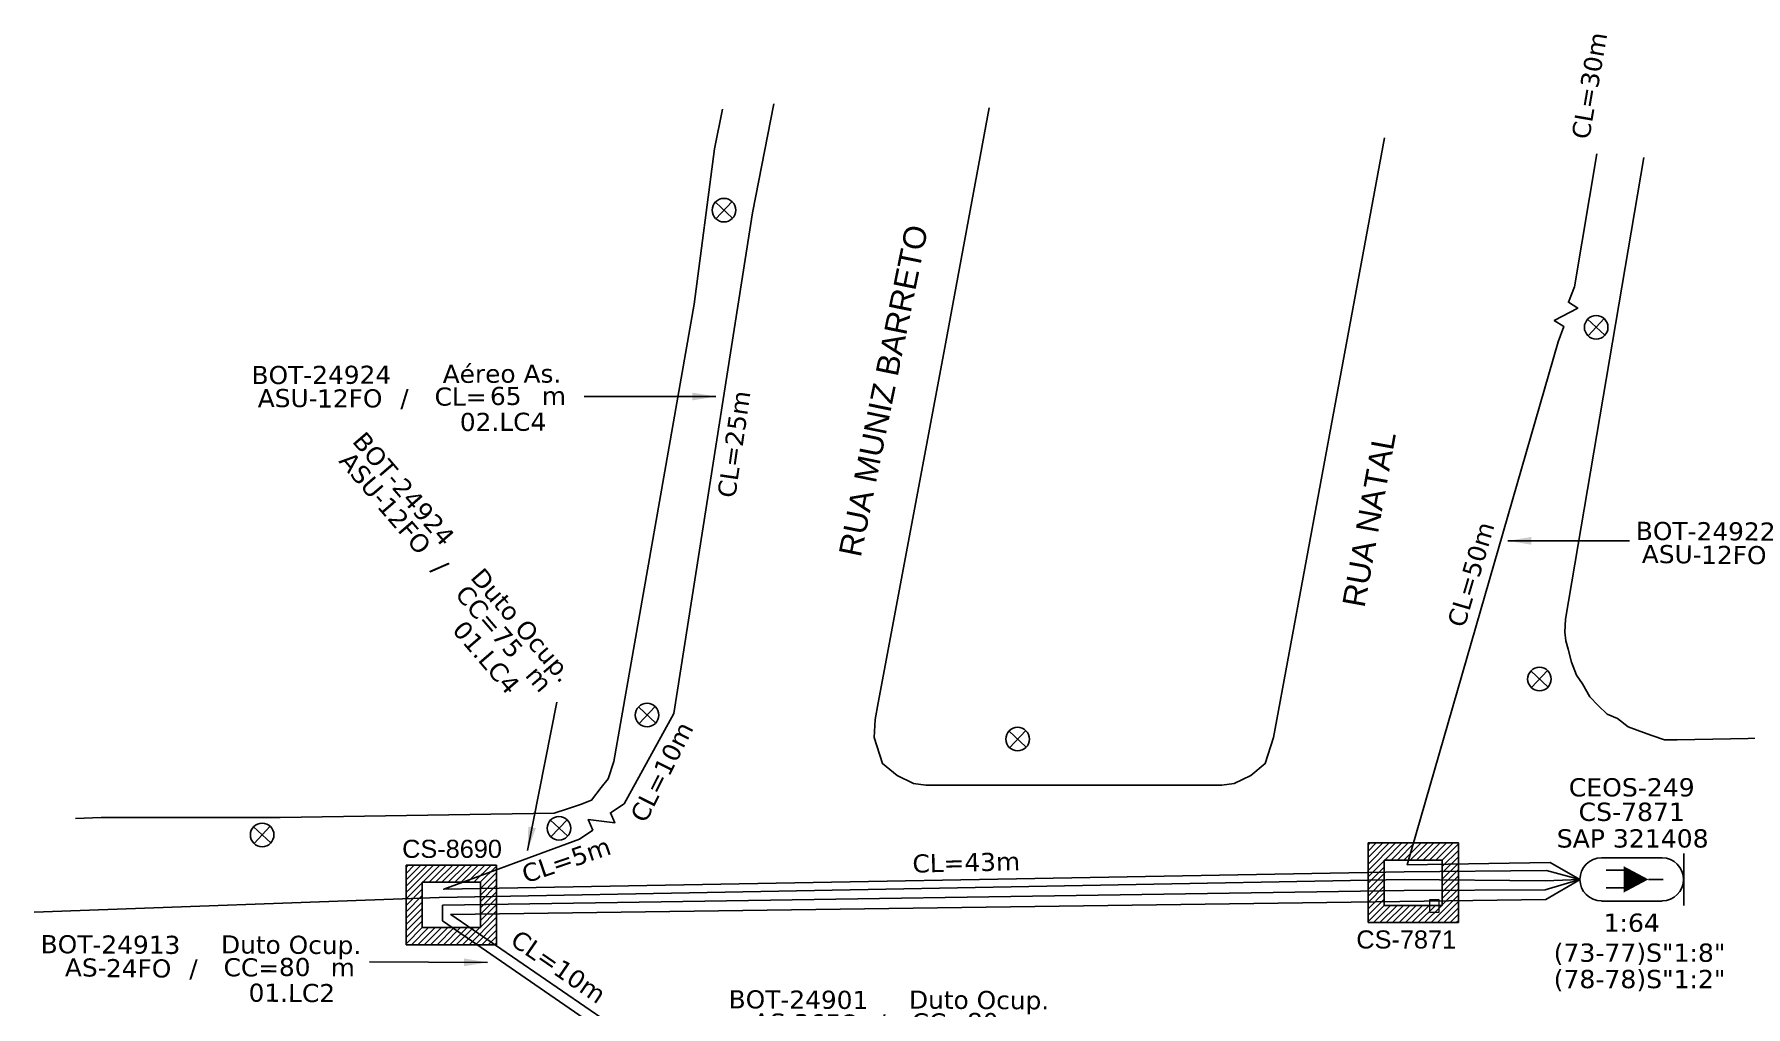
# Model space of a CAD drawing. Extents: x -89 to 749, y 705 to 1299.
# Drawn here: x 43.7 to 189, y 953.4 to 1036 of the extents above; entities that cross this region are included whole.
import ezdxf
from ezdxf.enums import TextEntityAlignment as Align

# ---------------------------------------------------------------- set-up
doc = ezdxf.new("R2010")
doc.units = 0
for name, color, linetype in [('10.1-Caixas Subterrâneas', 5, 'Continuous'), ('20.4-CEOS', 1, 'Continuous'), ('CAP a instalar', 1, 'Continuous'), ('CDO_POSTE', 1, 'Continuous'), ('label_cabos', 7, 'Continuous'), ('QUADRA', 7, 'Continuous'), ('Subida Lateral', 5, 'Continuous')]:
    doc.layers.add(name, color=color, linetype=linetype)
doc.layers.add('Comprimeto de lance', color=7, linetype='Continuous', true_color=0xf9f9f9)
doc.layers.add('Segmento Logradouro Texto', color=7, linetype='Continuous', lineweight=0)
doc.styles.add('ARIAL', font='arial.ttf')
doc.styles.add('DIGICADE', font='arial.ttf')
doc.styles.add('siredit', font='verdana.ttf')
doc.linetypes.add('FENCELINE1', pattern='A,0.25,-0.1,[133,ltypeshp.shx,S=0.1,R=0,X=-0.1,Y=0],-0.1,1', length=1.45)
doc.dimstyles.new('CC', dxfattribs={"dimtxt": 1, "dimasz": 2, "dimexe": 0.18, "dimexo": 0.0625, "dimgap": 0.09, "dimtad": 0, "dimdec": 0, "dimrnd": 1, "dimzin": 0, "dimdsep": 46, "dimtxsty": 'siredit', "dimblk": 'NONE', "dimcen": 0, "dimse1": 1, "dimse2": 1, "dimsd1": 1, "dimsd2": 1, "dimclrt": 7, "dimadec": 0, "dimazin": 0, "dimtfac": 1, "dimtdec": 0, "dimtofl": 0, "dimtmove": 0, "dimatfit": 3, "dimfxl": 0, "dimtolj": 1, "dimtzin": 0, "dimarcsym": 0})

# ---------------------------------------------------------------- blocks, each defined once
blk = doc.blocks.new('*X58')
at = {"color": 0, "linetype": 'Continuous'}
for p, q in [((-1.25, 0.34099), (-0.49099, 1.1)), ((-1.25, 0.517767), (-0.667767, 1.1)), ((-1.25, 0.694544), (-0.844544, 1.1)), ((-1.25, 0.87132), (-1.02132, 1.1)), ((-1.25, 1.048097), (-1.198097, 1.1)), ((-0.789214, 0.625), (-0.314214, 1.1)), ((-0.612437, 0.625), (-0.137437, 1.1)), ((-0.43566, 0.625), (0.03934, 1.1)), ((-0.258883, 0.625), (0.216117, 1.1)), ((-0.082107, 0.625), (0.392893, 1.1)), ((0.09467, 0.625), (0.56967, 1.1)), ((0.271447, 0.625), (0.746447, 1.1)), ((0.448223, 0.625), (0.923223, 1.1)), ((0.625, 0.625), (1.1, 1.1)), ((0.801777, 0.625), (1.25, 1.073223)), ((-1.25, 0.164214), (-0.8035, 0.610714)), ((0.8035, 0.449947), (1.25, 0.896447)), ((0.8035, 0.27317), (1.25, 0.71967)), ((0.8035, 0.096393), (1.25, 0.542893)), ((-1.25, -0.012563), (-0.8035, 0.433937)), ((-1.25, -0.18934), (-0.8035, 0.25716)), ((-1.25, -0.366117), (-0.8035, 0.080383)), ((0.8035, -0.080383), (1.25, 0.366117)), ((0.8035, -0.25716), (1.25, 0.18934)), ((0.8035, -0.433937), (1.25, 0.012563)), ((-1.25, -0.542893), (-0.8035, -0.096393)), ((-1.25, -0.71967), (-0.8035, -0.27317)), ((-1.25, -0.896447), (-0.8035, -0.449947)), ((0.49099, -1.1), (1.25, -0.34099)), ((0.8035, -0.610714), (1.25, -0.164214)), ((-1.25, -1.073223), (-0.801777, -0.625)), ((-1.1, -1.1), (-0.625, -0.625)), ((-0.923223, -1.1), (-0.448223, -0.625)), ((-0.746447, -1.1), (-0.271447, -0.625)), ((-0.56967, -1.1), (-0.09467, -0.625)), ((-0.392893, -1.1), (0.082107, -0.625)), ((-0.216117, -1.1), (0.258883, -0.625)), ((-0.03934, -1.1), (0.43566, -0.625)), ((0.137437, -1.1), (0.612437, -0.625)), ((0.314214, -1.1), (0.789214, -0.625)), ((0.667767, -1.1), (1.25, -0.517767)), ((0.844544, -1.1), (1.25, -0.694544)), ((1.02132, -1.1), (1.25, -0.87132)), ((1.198097, -1.1), (1.25, -1.048097))]:
    blk.add_line(p, q, dxfattribs=at)
blk = doc.blocks.new('MANHOLE_MQ')
at = {"color": 0, "linetype": 'Continuous'}
for p, q in [((0.00000623, 0.00000569), (-0.00000627, 0.00000569)), ((-0.00000627, 0.00000569), (-0.00000627, -0.00000531)), ((0.00000623, -0.00000531), (0.00000623, 0.00000569)), ((-0.00000404, 0.00000331), (0.00000399, 0.00000331)), ((-0.00000404, -0.00000294), (-0.00000404, 0.00000331)), ((0.00000399, 0.00000331), (0.00000399, -0.00000294)), ((0.00000399, -0.00000294), (-0.00000404, -0.00000294)), ((0.00000399, -0.00000294), (0.00000399, -0.00000294)), ((-0.00000627, -0.00000531), (0.00000623, -0.00000531))]:
    blk.add_line(p, q, dxfattribs=at)
at = {"color": 0, "linetype": 'Continuous', "xscale": 5e-06, "yscale": 5e-06, "zscale": 1e-05}
blk.add_blockref('*X58', (-0.00000002, 0.00000019), dxfattribs=at)
blk = doc.blocks.new('*U67')
at = {"layer": '20.4-CEOS', "color": 7, "style": 'siredit'}
for tag, p in [('FIBRAS_SPLITTER', (0, 0)), ('FIBRAS_TOP_C', (0, -4.128)), ('RESERVA_FINAIS', (0, -5.461))]:
    blk.add_attdef(tag, p, '', height=1.01, dxfattribs=at)
for tag, p, flags in [('ID_ATIVIDADE', (0, -6.773), 3), ('FATOR', (0, -8.085), 1), ('QTDE', (0, -9.397), 1), ('FID', (0, -10.709), 1)]:
    blk.add_attdef(tag, p, '', height=1.01, dxfattribs=dict(at, flags=flags))
blk = doc.blocks.new('*U69')
at = {"layer": '20.4-CEOS', "color": 7, "style": 'siredit'}
blk.add_attdef('FIBRAS_SPLITTER', (0, 0), '', height=1.01, dxfattribs=at)
for tag, p, flags in [('ID_ATIVIDADE', (0, -1.483), 3), ('FATOR', (0, -2.795), 1), ('QTDE', (0, -4.107), 1), ('FID', (0, -5.419), 1)]:
    blk.add_attdef(tag, p, '', height=1.01, dxfattribs=dict(at, flags=flags))
blk = doc.blocks.new('Inst CB AS CFOA-SM-ASU-120-S-12')
at = {"layer": 'label_cabos', "color": 0, "style": 'siredit'}
for tag, flags, p in [('ID_ATIVIDADE', 3, (1.314, 2.672)), ('FATOR', 1, (11.56, 2.551))]:
    blk.add_attdef(tag, text='', height=1, rotation=359.69001, dxfattribs=dict(at, flags=flags)).set_placement(p, align=Align.MIDDLE_CENTER)
for tag, p in [('DESTINO_CABO', (3.131, 1.262)), ('TIPO_CABO', (13.108, 1.245)), ('TIPO_CABO', (1.262, -0.005)), ('CABO', (4.686, -0.052)), ('/', (7.714, -0.052)), ('LANCE', (10.809, 0.002)), ('UND', (15.964, 0.002)), ('FID', (13.148, -1.414))]:
    blk.add_attdef(tag, text='', height=1, rotation=359.69001, dxfattribs=at).set_placement(p, align=Align.MIDDLE_CENTER)
blk.add_attdef('QTDE', (12.429, -0.475), '', height=1, rotation=359.69001, dxfattribs=at)
blk = doc.blocks.new('_None')
blk = doc.blocks.new('Inst CB DT OCUP CFOA-SM-ASU-120-S-12')
at = {"layer": 'label_cabos', "color": 0, "style": 'siredit'}
for tag, flags, p in [('ID_ATIVIDADE', 3, (1.314, 2.672)), ('FATOR', 1, (11.56, 2.551))]:
    blk.add_attdef(tag, text='', height=1, rotation=359.69001, dxfattribs=dict(at, flags=flags)).set_placement(p, align=Align.MIDDLE_CENTER)
for tag, p in [('DESTINO_CABO', (3.131, 1.262)), ('TIPO_CABO', (13.108, 1.245)), ('TIPO_CABO', (1.262, -0.005)), ('CABO', (4.686, -0.052)), ('/', (7.714, -0.052)), ('LANCE', (10.909, 0.002)), ('UND', (15.964, 0.002)), ('FID', (13.148, -1.414))]:
    blk.add_attdef(tag, text='', height=1, rotation=359.69001, dxfattribs=at).set_placement(p, align=Align.MIDDLE_CENTER)
blk.add_attdef('QTDE', (12.429, -0.475), '', height=1, rotation=359.69001, dxfattribs=at)
blk = doc.blocks.new('Inst CB DT OCUP CFOA-SM-AS-80-TS-36')
at = {"layer": 'label_cabos', "color": 0, "style": 'siredit'}
for tag, flags, p in [('ID_ATIVIDADE', 3, (1.314, 2.672)), ('FATOR', 1, (11.56, 2.551))]:
    blk.add_attdef(tag, text='', height=1, rotation=359.69001, dxfattribs=dict(at, flags=flags)).set_placement(p, align=Align.MIDDLE_CENTER)
for tag, p in [('DESTINO_CABO', (3.131, 1.262)), ('TIPO_CABO', (13.108, 1.245)), ('TIPO_CABO', (1.762, -0.005)), ('CABO', (4.686, -0.052)), ('/', (7.714, -0.052)), ('LANCE', (10.909, 0.002)), ('UND', (15.964, 0.002)), ('FID', (13.148, -1.414))]:
    blk.add_attdef(tag, text='', height=1, rotation=359.69001, dxfattribs=at).set_placement(p, align=Align.MIDDLE_CENTER)
blk.add_attdef('QTDE', (12.429, -0.475), '', height=1, rotation=359.69001, dxfattribs=at)
blk = doc.blocks.new('Inst CB DT OCUP CFOA-SM-AS-80-TS-24')
at = {"layer": 'label_cabos', "color": 0, "style": 'siredit'}
for tag, flags, p in [('ID_ATIVIDADE', 3, (1.314, 2.672)), ('FATOR', 1, (11.56, 2.551))]:
    blk.add_attdef(tag, text='', height=1, rotation=359.69001, dxfattribs=dict(at, flags=flags)).set_placement(p, align=Align.MIDDLE_CENTER)
for tag, p in [('DESTINO_CABO', (3.131, 1.262)), ('TIPO_CABO', (13.108, 1.245)), ('TIPO_CABO', (1.762, -0.005)), ('CABO', (4.686, -0.052)), ('/', (7.714, -0.052)), ('LANCE', (10.909, 0.002)), ('UND', (15.964, 0.002)), ('FID', (13.148, -1.414))]:
    blk.add_attdef(tag, text='', height=1, rotation=359.69001, dxfattribs=at).set_placement(p, align=Align.MIDDLE_CENTER)
blk.add_attdef('QTDE', (12.429, -0.475), '', height=1, rotation=359.69001, dxfattribs=at)

msp = doc.modelspace()

# ---------------------------------------------------------------- linework, layer by layer
at = {"layer": '20.4-CEOS', "color": 5}
for p, q in [((176.77, 966.02), (181.91, 966.02)), ((181.91, 962.35), (176.77, 962.35))]:
    msp.add_line(p, q, dxfattribs=at)
msp.add_lwpolyline([(180.76, 964.19, 0, 2.26, 0), (178.64, 964.19, 2.26, 2.26, 0)], format="xyseb", dxfattribs=at)
for points in [[(183.75, 966.4), (183.75, 961.98)], [(178.73, 964.98), (177.17, 964.98)], [(180.76, 964.19), (182, 964.19)], [(178.73, 963.46), (177.17, 963.46)]]:
    msp.add_lwpolyline(points, dxfattribs=at)
for centre, start, end in [((176.77, 964.19), 90, 270), ((181.91, 964.19), 270, 90)]:
    msp.add_arc(centre, 1.83, start, end, dxfattribs=at)
at = {"layer": 'CAP a instalar', "color": 7, "linetype": 'FENCELINE1', "ltscale": 5}
for points in [[(93.77, 970.62), (97.99, 978.28), (104.66, 1020.81), (106.48, 1030.07)], [(174.48, 1014.52), (176.37, 1025.83)], [(174.94, 964.19), (172.42, 965.62), (160.28, 965.43), (173.09, 1009.86)], [(174.94, 964.19), (172.1, 964.94), (160.02, 964.83), (78.45, 963.36), (89.96, 967.61)], [(174.94, 964.19), (171.99, 964.06), (160, 964.17), (78.05, 962.65), (43.66, 961.42)], [(174.94, 964.19), (171.99, 963.3), (160.01, 963.26), (78.35, 962), (78.34, 960.68), (92.01, 951.24)], [(174.95, 964.19), (172.03, 962.48), (79.04, 961.22), (94.21, 950.79)]]:
    msp.add_lwpolyline(points, dxfattribs=at)
at = {"layer": 'CDO_POSTE', "color": 1}
for p, q in [((101.51, 1021.72), (102.98, 1020.35)), ((102.93, 1021.77), (101.56, 1020.3)), ((175.59, 1011.78), (177.05, 1010.41)), ((177.01, 1011.83), (175.64, 1010.36)), ((170.77, 981.9), (172.23, 980.53)), ((172.19, 981.94), (170.82, 980.48)), ((94.98, 978.84), (96.45, 977.47)), ((96.4, 978.88), (95.03, 977.42)), ((127.87, 976.84), (126.5, 975.38)), ((126.45, 976.8), (127.92, 975.43)), ((62.29, 968.66), (63.75, 967.29)), ((63.71, 968.71), (62.33, 967.24)), ((87.5, 969.22), (88.97, 967.85)), ((88.92, 969.26), (87.55, 967.8))]:
    msp.add_line(p, q, dxfattribs=at)
for centre in [(102.24, 1021.04), (176.32, 1011.09), (171.5, 981.21), (95.71, 978.15), (127.18, 976.11), (63.02, 967.97), (88.23, 968.53)]:
    msp.add_circle(centre, 1, dxfattribs=at)
at = {"layer": 'QUADRA', "color": 4}
for points in [[(47.17, 969.35), (49.35, 969.44), (64.54, 969.44), (87.82, 969.81), (87.82, 969.81), (88.96, 970.18), (90.06, 970.54), (91, 970.91), (91.8, 972.01), (92.42, 972.74), (92.88, 974.21), (99.71, 1013.06), (101.43, 1026.26), (102.13, 1029.62)], [(47.17, 969.35), (49.35, 969.44), (64.54, 969.44), (87.82, 969.81), (87.82, 969.81), (88.96, 970.18), (90.06, 970.54), (91, 970.91), (91.8, 972.01), (92.42, 972.74), (92.88, 974.21), (99.71, 1013.06), (101.43, 1026.26), (102.13, 1029.62)], [(115.33, 979.19), (120.91, 1008.92), (124.76, 1029.72)], [(148.91, 976.24), (154.23, 1005.01), (158.34, 1027.19)], [(180.36, 1025.52), (173.7, 986.3), (173.66, 985.2), (173.66, 985.2), (173.75, 984.47), (173.93, 983.74), (174.21, 982.64), (174.64, 981.54), (175.15, 980.81), (175.77, 979.71), (176.48, 978.97), (177.26, 978.24), (178.13, 977.87), (179.04, 977.14), (180.03, 976.77), (181.06, 976.41), (182.13, 976.04), (183.21, 976.04), (257.08, 977.44)], [(180.36, 1025.52), (173.7, 986.3), (173.66, 985.2), (173.66, 985.2), (173.75, 984.47), (173.93, 983.74), (174.21, 982.64), (174.64, 981.54), (175.15, 980.81), (175.77, 979.71), (176.48, 978.97), (177.26, 978.24), (178.13, 977.87), (179.04, 977.14), (180.03, 976.77), (181.06, 976.41), (182.13, 976.04), (183.21, 976.04), (257.08, 977.44)], [(119.4, 972.2), (118.34, 972.35), (116.94, 973.01), (115.72, 974.03), (115.01, 976.24), (115.08, 977.78), (115.33, 979.19)], [(144.53, 972.2), (145.58, 972.35), (146.99, 973.01), (148.2, 974.03), (148.91, 976.24)], [(119.4, 972.2), (144.53, 972.2)]]:
    msp.add_lwpolyline(points, dxfattribs=at)
at = {"layer": 'Segmento Logradouro Texto'}
msp.add_lwpolyline([(162.18, 961.38), (162.18, 962.48), (162.96, 962.48), (162.96, 961.38)], close=True, dxfattribs=at)
msp.add_lwpolyline([(162.18, 961.38), (162.18, 962.48), (162.96, 962.48), (162.96, 961.38)], close=True, dxfattribs=at)
msp.add_lwpolyline([(162.18, 961.38), (162.18, 962.48), (162.96, 962.48), (162.96, 961.38)], close=True, dxfattribs=at)
at = {"layer": 'Subida Lateral', "color": 5}
for points in [[(174.48, 1014.52), (173.96, 1013.22), (174.76, 1012.73), (172.76, 1011.66), (173.58, 1011.15), (173.09, 1009.86)], [(93.77, 970.62), (92.6, 969.85), (92.97, 968.99), (90.72, 969.27), (91.1, 968.38), (89.96, 967.61)]]:
    msp.add_lwpolyline(points, dxfattribs=at)

# ---------------------------------------------------------------- block references
at = {"layer": '10.1-Caixas Subterrâneas', "color": 30, "xscale": 614554.1136335628, "yscale": 614554.1136335628, "zscale": 614554.1136335628, "rotation": 180.0000000000629}
for p in [(160.77, 964.02), (79.07, 962.14)]:
    msp.add_blockref('MANHOLE_MQ', p, dxfattribs=at)
at = {"layer": '20.4-CEOS', "color": 0, "lineweight": 0}
ref = msp.add_blockref('*U67', (172.71, 957.19), dxfattribs=dict(at, xscale=1.53740595679491, yscale=1.53740595679491, zscale=1.53740595679491))
ref.add_attrib('FIBRAS_SPLITTER', '(73-77)S"1:8"', (172.71, 957.19), dxfattribs={"color": 7, "height": 1.5523, "style": 'siredit'})
at = {"layer": '20.4-CEOS', "color": 0, "lineweight": 0, "xscale": 1.53740595679491, "yscale": 1.53740595679491, "zscale": 1.53740595679491}
msp.add_blockref('*U69', (172.71, 954.95), dxfattribs=at).add_auto_attribs({'FIBRAS_SPLITTER': '(78-78)S"1:2"'})
at = {"layer": 'label_cabos'}
ref = msp.add_blockref('Inst CB AS CFOA-SM-ASU-120-S-12', (63.25, 1005.07), dxfattribs=dict(at, xscale=1.537405956794909, yscale=1.53740595679491, zscale=1.53740595679491, rotation=0.4634636605451002))
ref.add_attrib('DESTINO_CABO', 'BOT-24924', dxfattribs={"color": 0, "height": 1.537, "rotation": 0.1535, "style": 'siredit'}).set_placement((68.05, 1007.05), align=Align.MIDDLE_CENTER)
ref.add_attrib('TIPO_CABO', 'Aéreo As.', dxfattribs={"color": 0, "height": 1.537, "rotation": 0.1535, "style": 'siredit'}).set_placement((83.39, 1007.15), align=Align.MIDDLE_CENTER)
ref.add_attrib('CABO', '12FO', dxfattribs={"color": 0, "height": 1.537, "rotation": 0.1535, "style": 'siredit'}).set_placement((70.46, 1005.05), align=Align.MIDDLE_CENTER)
ref.add_attrib('/', '/', dxfattribs={"color": 0, "height": 1.54, "rotation": 0.1535, "style": 'siredit'}).set_placement((75.11, 1005.09), align=Align.MIDDLE_CENTER)
ref.add_attrib('TIPO_CABO', 'ASU-', dxfattribs={"color": 0, "height": 1.537, "rotation": 0.1535, "style": 'siredit'}).set_placement((65.19, 1005.08), align=Align.MIDDLE_CENTER)
ref.add_attrib('FID', '02.LC4', dxfattribs={"color": 0, "height": 1.537, "rotation": 0.1535, "style": 'siredit'}).set_placement((83.48, 1003.06), align=Align.MIDDLE_CENTER)
ref.add_attrib('LANCE', 'CL=', dxfattribs={"color": 0, "height": 1.537, "rotation": 0.1535, "style": 'siredit'}).set_placement((79.87, 1005.21), align=Align.MIDDLE_CENTER)
ref.add_attrib('QTDE', '65', (82.37, 1004.49), dxfattribs={"color": 0, "height": 1.537, "rotation": 0.1535, "style": 'siredit'})
ref.add_attrib('UND', 'm', dxfattribs={"color": 0, "height": 1.54, "rotation": 0.1535, "style": 'siredit'}).set_placement((87.8, 1005.27), align=Align.MIDDLE_CENTER)
at = {"layer": 'label_cabos', "color": 0, "lineweight": 0}
ref = msp.add_blockref('Inst CB DT OCUP CFOA-SM-ASU-120-S-12', (70.43, 999.74), dxfattribs=dict(at, xscale=1.537405956794909, yscale=1.537405956794909, zscale=1.53740595679491, rotation=311.022669582401))
ref.add_attrib('DESTINO_CABO', 'BOT-24924', dxfattribs={"color": 0, "height": 1.537, "rotation": 310.7127, "style": 'siredit'}).set_placement((75.05, 997.38), align=Align.MIDDLE_CENTER)
ref.add_attrib('CABO', '12FO', dxfattribs={"color": 0, "height": 1.537, "rotation": 310.7127, "style": 'siredit'}).set_placement((75.1, 994.25), align=Align.MIDDLE_CENTER)
ref.add_attrib('TIPO_CABO', 'Duto Ocup.', dxfattribs={"color": 0, "height": 1.537, "rotation": 310.7127, "style": 'siredit'}).set_placement((85.1, 985.79), align=Align.MIDDLE_CENTER)
ref.add_attrib('/', '/', dxfattribs={"color": 0, "height": 1.54, "rotation": 310.7127, "style": 'siredit'}).set_placement((78.15, 990.74), align=Align.MIDDLE_CENTER)
ref.add_attrib('TIPO_CABO', 'ASU-', dxfattribs={"color": 0, "height": 1.537, "rotation": 310.7127, "style": 'siredit'}).set_placement((71.7, 998.27), align=Align.MIDDLE_CENTER)
ref.add_attrib('FID', '01.LC4', dxfattribs={"color": 0, "height": 1.537, "rotation": 310.7127, "style": 'siredit'}).set_placement((82.06, 983.06), align=Align.MIDDLE_CENTER)
ref.add_attrib('LANCE', 'CC=', dxfattribs={"color": 0, "height": 1.537, "rotation": 310.7127, "style": 'siredit'}).set_placement((81.44, 987.09), align=Align.MIDDLE_CENTER)
ref.add_attrib('QTDE', '75', (82.42, 984.84), dxfattribs={"color": 0, "height": 1.537, "rotation": 310.7127, "style": 'siredit'})
ref.add_attrib('UND', 'm', dxfattribs={"color": 0, "height": 1.54, "rotation": 310.7127, "style": 'siredit'}).set_placement((86.54, 981.22), align=Align.MIDDLE_CENTER)
ref = msp.add_blockref('Inst CB DT OCUP CFOA-SM-ASU-120-S-12', (180.8, 991.83), dxfattribs=dict(at, xscale=1.53740595679491, yscale=1.53740595679491, zscale=1.53740595679491))
ref.add_attrib('DESTINO_CABO', 'BOT-24922', dxfattribs={"color": 0, "height": 1.537, "rotation": 359.69, "style": 'siredit'}).set_placement((185.62, 993.77), align=Align.MIDDLE_CENTER)
ref.add_attrib('CABO', '12FO', dxfattribs={"color": 0, "height": 1.537, "rotation": 359.69, "style": 'siredit'}).set_placement((188.01, 991.75), align=Align.MIDDLE_CENTER)
ref.add_attrib('TIPO_CABO', 'Duto Ocup.', dxfattribs={"color": 0, "height": 1.537, "rotation": 359.69, "style": 'siredit'}).set_placement((200.95, 993.75), align=Align.MIDDLE_CENTER)
ref.add_attrib('/', '/', dxfattribs={"color": 0, "height": 1.54, "rotation": 359.69, "style": 'siredit'}).set_placement((192.66, 991.75), align=Align.MIDDLE_CENTER)
ref.add_attrib('TIPO_CABO', 'ASU-', dxfattribs={"color": 0, "height": 1.537, "rotation": 359.69, "style": 'siredit'}).set_placement((182.74, 991.82), align=Align.MIDDLE_CENTER)
ref.add_attrib('FID', '01.LC3', dxfattribs={"color": 0, "height": 1.537, "rotation": 359.69, "style": 'siredit'}).set_placement((201.02, 989.66), align=Align.MIDDLE_CENTER)
ref.add_attrib('LANCE', 'CC=', dxfattribs={"color": 0, "height": 1.537, "rotation": 359.69, "style": 'siredit'}).set_placement((197.57, 991.83), align=Align.MIDDLE_CENTER)
ref.add_attrib('QTDE', '80', (199.91, 991.1), dxfattribs={"color": 0, "height": 1.537, "rotation": 359.69, "style": 'siredit'})
ref.add_attrib('UND', 'm', dxfattribs={"color": 0, "height": 1.54, "rotation": 359.69, "style": 'siredit'}).set_placement((205.34, 991.83), align=Align.MIDDLE_CENTER)
ref = msp.add_blockref('Inst CB DT OCUP CFOA-SM-AS-80-TS-24', (45.33, 956.72), dxfattribs=dict(at, xscale=1.53740595679491, yscale=1.53740595679491, zscale=1.53740595679491))
ref.add_attrib('DESTINO_CABO', 'BOT-24913', dxfattribs={"color": 0, "height": 1.537, "rotation": 359.69, "style": 'siredit'}).set_placement((50.14, 958.66), align=Align.MIDDLE_CENTER)
ref.add_attrib('CABO', '24FO', dxfattribs={"color": 0, "height": 1.537, "rotation": 359.69, "style": 'siredit'}).set_placement((52.53, 956.64), align=Align.MIDDLE_CENTER)
ref.add_attrib('TIPO_CABO', 'Duto Ocup.', dxfattribs={"color": 0, "height": 1.537, "rotation": 359.69, "style": 'siredit'}).set_placement((65.48, 958.64), align=Align.MIDDLE_CENTER)
ref.add_attrib('/', '/', dxfattribs={"color": 0, "height": 1.54, "rotation": 359.69, "style": 'siredit'}).set_placement((57.19, 956.64), align=Align.MIDDLE_CENTER)
ref.add_attrib('TIPO_CABO', 'AS-', dxfattribs={"color": 0, "height": 1.537, "rotation": 359.69, "style": 'siredit'}).set_placement((48.04, 956.71), align=Align.MIDDLE_CENTER)
ref.add_attrib('FID', '01.LC2', dxfattribs={"color": 0, "height": 1.537, "rotation": 359.69, "style": 'siredit'}).set_placement((65.54, 954.55), align=Align.MIDDLE_CENTER)
ref.add_attrib('LANCE', 'CC=', dxfattribs={"color": 0, "height": 1.537, "rotation": 359.69, "style": 'siredit'}).set_placement((62.1, 956.72), align=Align.MIDDLE_CENTER)
ref.add_attrib('QTDE', '80', (64.44, 955.99), dxfattribs={"color": 0, "height": 1.537, "rotation": 359.69, "style": 'siredit'})
ref.add_attrib('UND', 'm', dxfattribs={"color": 0, "height": 1.54, "rotation": 359.69, "style": 'siredit'}).set_placement((69.87, 956.72), align=Align.MIDDLE_CENTER)
ref = msp.add_blockref('Inst CB DT OCUP CFOA-SM-AS-80-TS-36', (103.76, 952.04), dxfattribs=dict(at, xscale=1.53740595679491, yscale=1.53740595679491, zscale=1.53740595679491))
ref.add_attrib('DESTINO_CABO', 'BOT-24901', dxfattribs={"color": 0, "height": 1.537, "rotation": 359.69, "style": 'siredit'}).set_placement((108.57, 953.98), align=Align.MIDDLE_CENTER)
ref.add_attrib('CABO', '36FO', dxfattribs={"color": 0, "height": 1.537, "rotation": 359.69, "style": 'siredit'}).set_placement((110.96, 951.96), align=Align.MIDDLE_CENTER)
ref.add_attrib('TIPO_CABO', 'Duto Ocup.', dxfattribs={"color": 0, "height": 1.537, "rotation": 359.69, "style": 'siredit'}).set_placement((123.91, 953.95), align=Align.MIDDLE_CENTER)
ref.add_attrib('/', '/', dxfattribs={"color": 0, "height": 1.54, "rotation": 359.69, "style": 'siredit'}).set_placement((115.62, 951.96), align=Align.MIDDLE_CENTER)
ref.add_attrib('TIPO_CABO', 'AS-', dxfattribs={"color": 0, "height": 1.537, "rotation": 359.69, "style": 'siredit'}).set_placement((106.47, 952.03), align=Align.MIDDLE_CENTER)
ref.add_attrib('FID', '01.LC1', dxfattribs={"color": 0, "height": 1.537, "rotation": 359.69, "style": 'siredit'}).set_placement((123.97, 949.86), align=Align.MIDDLE_CENTER)
ref.add_attrib('LANCE', 'CC=', dxfattribs={"color": 0, "height": 1.537, "rotation": 359.69, "style": 'siredit'}).set_placement((120.53, 952.04), align=Align.MIDDLE_CENTER)
ref.add_attrib('QTDE', '80', (122.87, 951.31), dxfattribs={"color": 0, "height": 1.537, "rotation": 359.69, "style": 'siredit'})
ref.add_attrib('UND', 'm', dxfattribs={"color": 0, "height": 1.54, "rotation": 359.69, "style": 'siredit'}).set_placement((128.3, 952.04), align=Align.MIDDLE_CENTER)

# ---------------------------------------------------------------- texts
at = {"layer": '10.1-Caixas Subterrâneas', "color": 30, "style": 'ARIAL'}
for s, p in [('CS-8690', (74.91, 966.02)), ('CS-7871', (155.95, 958.32))]:
    msp.add_text(s, height=1.537, dxfattribs=at).set_placement(p)
at = {"layer": '20.4-CEOS', "color": 7, "lineweight": 0, "style": 'siredit'}
for s, p in [('CEOS-249', (179.34, 972.79)), ('CS-7871', (179.34, 970.71)), ('SAP 321408', (179.42, 968.45)), ('1:64', (179.34, 961.29))]:
    msp.add_text(s, height=1.552, dxfattribs=at).set_placement(p, align=Align.TOP_CENTER)
at = {"layer": 'Comprimeto de lance', "color": 0, "char_height": 1.537, "width": 273.3228, "attachment_point": 5, "style": 'siredit'}
for s, insert, rotation in [('\\A1;CL=30m', (175.75, 1031.62), 80.2736), ('\\A1;CL=25m', (103.1, 1001.16), 81.7318), ('\\A1;CL=50m', (165.69, 990.1), 73.5703), ('\\A1;CL=10m', (96.97, 973.32), 63.2441), ('\\A1;CL=5m', (88.85, 965.82), 18.9636), ('\\A1;CL=43m', (122.82, 965.62), 1.3061), ('\\A1;CL=10m', (88.18, 956.77), 325.5366)]:
    msp.add_mtext(s, dxfattribs=dict(at, insert=insert, rotation=rotation))
at = {"layer": 'Segmento Logradouro Texto', "color": 5, "linetype": 'Continuous', "char_height": 1.9218, "attachment_point": 1, "style": 'DIGICADE'}
for s, insert, width, rotation in [('\\o\\l\\fArial|b0|i0|c0|p34;\\T1.0000000000;\\W1.0000000000;RUA MUNIZ BARRETO', (111.97, 991.87), 29.1724, 78.4511), ('\\o\\l\\fArial|b0|i0|c0|p34;\\T1.0000000000;\\W1.0000000000;RUA NATAL', (154.74, 987.55), 15.6022, 79.7151)]:
    msp.add_mtext(s, dxfattribs=dict(at, insert=insert, width=width, rotation=rotation))

# ---------------------------------------------------------------- leaders
at = {"layer": 'label_cabos'}
for points in [[(101.56, 1005.21), (90.38, 1005.21)], [(168.82, 992.95), (179.16, 992.96)], [(85.56, 966.65), (88.04, 979.24)], [(82.17, 957.14), (72.14, 957.18)]]:
    msp.add_leader(points, dimstyle='CC', override={"dimgap": 0.09, "dimtad": 0}, dxfattribs=at)

doc.saveas('drawing.dxf')
